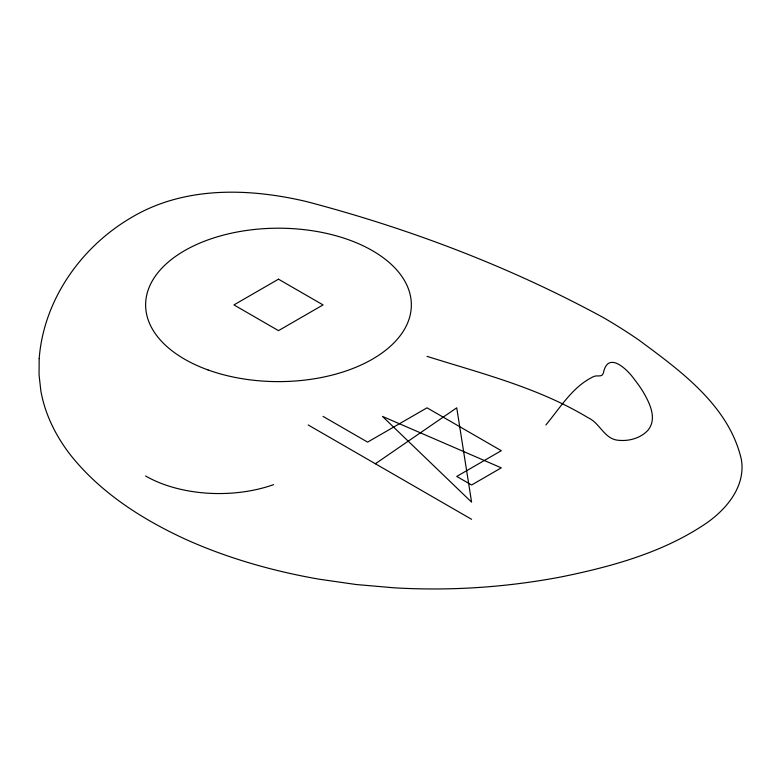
<?xml version="1.0" encoding="UTF-8"?>
<svg xmlns="http://www.w3.org/2000/svg" width="781" height="781" viewBox="0 0 781 781"><rect width="100%" height="100%" fill="white"/><g stroke="black" fill="none" stroke-linecap="round" stroke-linejoin="round"><path stroke-width="1.17" d="M545.86 424.971C560.28 407.711 572.893 386.107 594.048 376.374C597.143 374.968 602.21 377.662 603.362 373.133C607.803 350.161 627.592 369.53 634.709 379.839A240.304 138.745 0 0 1 643.232 392.023C649.558 402.918 657.28 418.177 648.347 429.775C640.713 438.531 628.129 441.665 616.902 440.113C603.869 438.004 599.564 422.716 587.917 417.63C538.509 387.796 481.633 373.503 427.031 356.37M375.368 463.758L456.739 407.819L471.587 502.154L382.465 416.4L501.295 467.848L471.587 485.001L456.739 476.43L501.295 450.696L427.031 407.819L367.607 442.124L323.051 416.4M308.192 424.971L471.587 519.306M273.623 484.63A103.941 60.01 0 0 1 145.578 475.98M39.187 358.586L39.05 374.743L40.827 390.666A362.96 209.552 0 0 0 70.622 455.167C100.739 492.948 142.396 519.433 185.858 539.427A407.584 235.315 0 0 0 319.117 579.19L356.058 584.51L393.946 587.8A392.931 226.851 0 0 0 494.5 586.238A416.742 240.597 0 0 0 562.076 576.739C612.187 566.459 663.049 552.499 705.878 523.524C726.545 509.358 745.894 486.221 741.364 459.511C729.063 405.769 680.495 370.819 638.555 339.823A627.66 362.374 0 0 0 603.674 317.76C510.139 266.79 409.351 228.589 306.416 201.547C248.446 187.86 183.799 186.044 131.071 217.743C80.99 247.04 43.629 300.031 39.187 358.586M278.485 279.188L233.929 304.912L278.485 330.636L323.051 304.912L278.485 279.188M208.049 369.95A132.858 76.704 0 0 0 411.265 307.616A132.858 76.704 0 0 0 216.161 237.17A132.858 76.704 0 0 0 208.049 369.95"/></g></svg>
